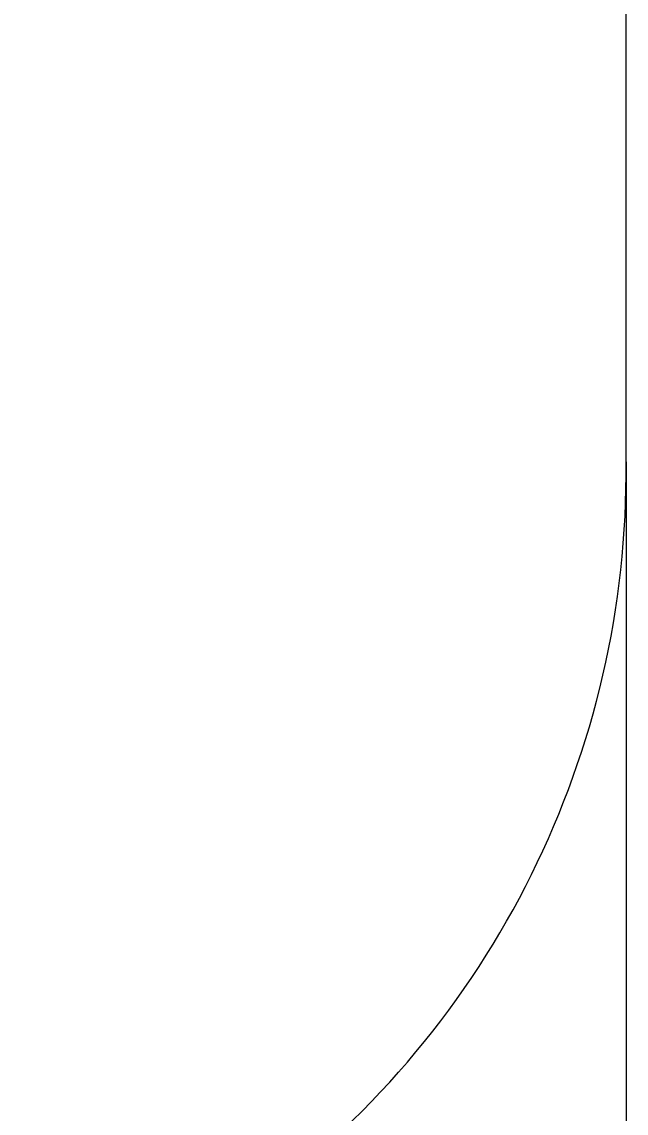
# Model space of a CAD drawing. Header units: millimetres. Extents: x -5377 to 4858, y -4782 to 4333.
# Drawn here: x 3340 to 4858, y -2042 to 699 of the extents above; entities that cross this region are included whole.
import ezdxf

# ---------------------------------------------------------------- set-up
doc = ezdxf.new("R2010")
doc.units = ezdxf.units.MM
doc.layers.add('DIKOM_ЗОНА', color=80, linetype='Continuous')
doc.layers.add('DIKOM_РАЗМЕР_ЗОНА', color=7, linetype='Continuous')
doc.styles.add('style1', font='arial.ttf', dxfattribs={"width": 0.8})
doc.dimstyles.new('1-50', dxfattribs={"dimtxt": 300, "dimasz": 200, "dimexe": 100, "dimexo": 0, "dimgap": 100, "dimtad": 1, "dimtxsty": 'style1', "dimcen": 200, "dimclrd": 7, "dimclre": 7, "dimclrt": 7, "dimadec": 1, "dimazin": 2, "dimtfac": 1, "dimtmove": 0, "dimatfit": 2, "dimfxl": 0, "dimlwd": 25, "dimlwe": 18, "dimarcsym": 0})

# ---------------------------------------------------------------- blocks, each defined once
blk = doc.blocks.new('*D11')
at = {"layer": 'Defpoints', "color": 0, "transparency": 16777216}
for p in [(4858, -406.6), (-3666.6, -928.5), (4858, -4682.3)]:
    blk.add_point(p, dxfattribs=at)
at = {"layer": 'DIKOM_РАЗМЕР_ЗОНА', "color": 7, "lineweight": 18, "transparency": 16777216}
for p, q in [((4858, -406.6), (4858, -4782.3)), ((-3666.6, -928.5), (-3666.6, -4782.3))]:
    blk.add_line(p, q, dxfattribs=at)
at = {"layer": 'DIKOM_РАЗМЕР_ЗОНА', "color": 7, "lineweight": 25, "transparency": 16777216}
blk.add_line((-3466.6, -4682.3), (4658, -4682.3), dxfattribs=at)
at = {"layer": 'DIKOM_РАЗМЕР_ЗОНА', "color": 7, "transparency": 16777216}
for points in [[(-3466.6, -4649), (-3466.6, -4715.6), (-3666.6, -4682.3)], [(4658, -4649), (4658, -4715.6), (4858, -4682.3)]]:
    blk.add_solid(points, dxfattribs=at)
at = {"layer": 'DIKOM_РАЗМЕР_ЗОНА', "color": 7, "transparency": 16777216, "insert": (316.7, -4429.1), "char_height": 300, "attachment_point": 5, "style": 'style1'}
blk.add_mtext('8500', dxfattribs=at)

msp = doc.modelspace()

# ---------------------------------------------------------------- linework, layer by layer
at = {"layer": 'DIKOM_ЗОНА', "color": 3, "lineweight": 15}
msp.add_line((4857.956, -450.37), (4857.956, 759.798), dxfattribs=at)
msp.add_arc((2576.307, -428.497), 2281.754, 252.801198, 0.549259, dxfattribs=at)

# ---------------------------------------------------------------- dimensions: what is measured, and where the dimension line sits
at = {"layer": 'DIKOM_РАЗМЕР_ЗОНА'}
dim = msp.add_linear_dim(base=(4857.956, -4682.305), p1=(-3666.563, -928.497), p2=(4857.956, -406.623), text='8500', dimstyle='1-50', dxfattribs=at)
dim.commit()
dim.dimension.update_dxf_attribs({"geometry": '*D11', "text_midpoint": (316.742, -4682.305), "dimtype": 160})

doc.saveas('drawing.dxf')
